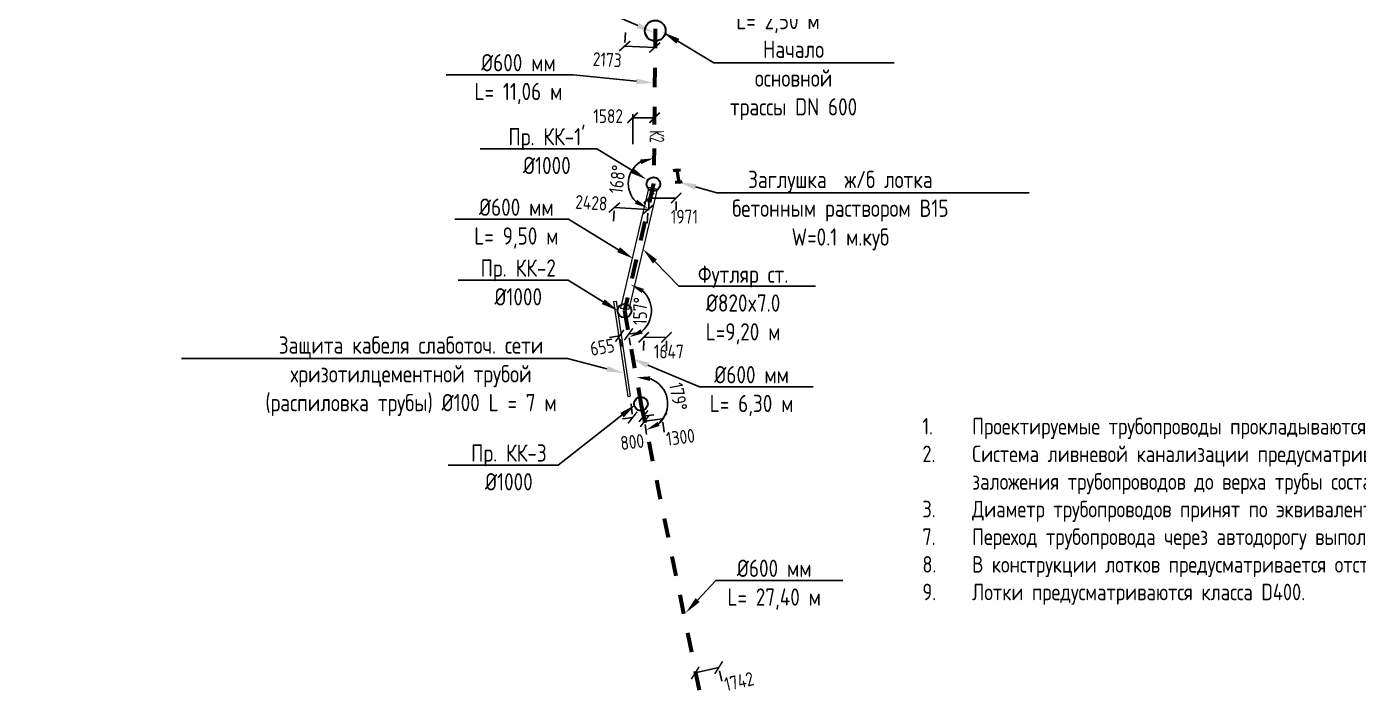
# Model space of a CAD drawing. Header units: millimetres. Extents: x 20530103 to 31271019, y 32092698 to 33532929.
# Drawn here: x 25872750 to 25969099, y 33300070 to 33348712 of the extents above; entities that cross this region are included whole.
import ezdxf
from ezdxf import colors
from ezdxf.entities.mleader import LeaderData, LeaderLine
from ezdxf.math import Vec2, Vec3

# ---------------------------------------------------------------- set-up
doc = ezdxf.new("R2010")
doc.units = ezdxf.units.MM
doc.linetypes.add('Штриховая', pattern=[2822.222233, 1411.111116, -1411.111116])
for name, color, linetype, lineweight in [('Text blocks_Ном._пера__28', 7, 'Continuous', 13), ('ВК_Текст', 7, 'Continuous', 25), ('Колодца К2', 30, 'Continuous', 30), ('Труба К2', 7, 'Continuous', 60)]:
    doc.layers.add(name, color=color, linetype=linetype, lineweight=lineweight)
doc.layers.add('Выноски', color=7, linetype='Continuous')
doc.styles.add('GOST 2.304', font='GOST.TTF')
doc.styles.add('GOST_100', font='cs_gost2304.shx', dxfattribs={"width": 0.7, "height": 300})
doc.styles.get("Standard").update_dxf_attribs({"font": 'arial.ttf'})
doc.dimstyles.new('ISO-25', dxfattribs={"dimtxt": 2.5, "dimasz": 2.5, "dimexe": 1.25, "dimexo": 0.625, "dimtad": 1, "dimtxsty": 'Standard', "dimcen": 2.5, "dimadec": 0, "dimazin": 0, "dimtfac": 1, "dimtmove": 0, "dimatfit": 3, "dimfxl": 1, "dimarcsym": 0})
doc.dimstyles.new('STANDARD$0', dxfattribs={"dimscale": 100, "dimtxt": 2.5, "dimasz": 1, "dimexe": 0.5, "dimexo": 2, "dimgap": 1, "dimtad": 1, "dimdec": 0, "dimzin": 0, "dimdsep": 46, "dimtxsty": 'Standard', "dimblk1": 'OBLIQUE', "dimblk2": 'OBLIQUE', "dimsah": 1, "dimcen": 2, "dimadec": 0, "dimazin": 0, "dimtfac": 1, "dimtdec": 4, "dimtofl": 0, "dimtmove": 2, "dimatfit": 3, "dimldrblk": 'OBLIQUE', "dimfxl": 1, "dimtolj": 1, "dimtzin": 0, "dimarcsym": 0})

# ---------------------------------------------------------------- blocks, each defined once
blk = doc.blocks.new('*U4')
at = {"color": 255}
blk.add_wipeout([(-200, 125), (200, 125), (200, -125), (-200, -125)], dxfattribs=at)
at = {"layer": 'ВК_Текст', "insert": (0, 0), "char_height": 250, "attachment_point": 5, "style": 'GOST_100'}
blk.add_mtext('К2', dxfattribs=at)
blk = doc.blocks.new('*D26')
at = {"color": 0, "lineweight": -2, "transparency": 16777216}
blk.add_arc((25916006, 33328142), 1947, 309.75461, 47.32723, dxfattribs=at)
at = {"color": 0, "transparency": 16777216}
for points in [[(25917247, 33329426), (25917403, 33329721), (25916440, 33330040)], [(25917321, 33326495), (25917180, 33326797), (25916343, 33326225)]]:
    blk.add_solid(points, dxfattribs=at)
at = {"color": 0, "transparency": 16777216, "insert": (25917139, 33328117), "char_height": 1000, "attachment_point": 5, "rotation": 88.69536, "style": 'GOST 2.304'}
blk.add_mtext('157°', dxfattribs=at)
blk = doc.blocks.new('_ArchTick')
at = {"color": 0, "linetype": 'ByBlock', "const_width": 0.15}
blk.add_lwpolyline([(-0.5, -0.5), (0.5, 0.5)], dxfattribs=at)
blk = doc.blocks.new('*D255')
at = {"color": 0, "lineweight": -2, "transparency": 16777216}
for p, q in [((25919041, 33326213), (25917394, 33326219)), ((25917391, 33325251), (25917393, 33325969)), ((25919037, 33325245), (25919040, 33325963))]:
    blk.add_line(p, q, dxfattribs=at)
at = {"color": 0, "lineweight": -2, "transparency": 16777216, "xscale": 750.0000000000001, "yscale": 750.0000000000001, "zscale": 750.0000000000001}
for p, rotation in [((25917394, 33326219), 179.7830547741762), ((25919041, 33326213), 359.7830547741762)]:
    blk.add_blockref('_ArchTick', p, dxfattribs=dict(at, rotation=rotation))
at = {"color": 0, "transparency": 16777216, "insert": (25919210, 33325186), "char_height": 1000, "attachment_point": 5, "rotation": 359.78305, "style": 'GOST 2.304'}
blk.add_mtext('\\A1;1647', dxfattribs=at)
blk = doc.blocks.new('_Oblique')
at = {"color": 0, "linetype": 'ByBlock', "lineweight": -2}
blk.add_line((-0.5, -0.5), (0.5, 0.5), dxfattribs=at)
blk = doc.blocks.new('*D256')
at = {"color": 0, "lineweight": -2, "transparency": 16777216}
for p, q in [((25917468, 33320148), (25918751, 33320318)), ((25917597, 33319175), (25917501, 33319900)), ((25918880, 33319344), (25918784, 33320070))]:
    blk.add_line(p, q, dxfattribs=at)
at = {"color": 0, "lineweight": -2, "transparency": 16777216, "xscale": 750.0000000000001, "yscale": 750.0000000000001, "zscale": 750.0000000000001}
for p, rotation in [((25917468, 33320148), 187.5323693068337), ((25918751, 33320318), 7.532369306833688)]:
    blk.add_blockref('_ArchTick', p, dxfattribs=dict(at, rotation=rotation))
at = {"color": 0, "transparency": 16777216, "insert": (25920055, 33318980), "char_height": 1000, "attachment_point": 5, "rotation": 7.53237, "style": 'GOST 2.304'}
blk.add_mtext('\\A1;1300', dxfattribs=at)
blk = doc.blocks.new('*D257')
at = {"color": 0, "lineweight": -2, "transparency": 16777216}
for p, q in [((25916069, 33348290), (25916033, 33347555)), ((25918191, 33347199), (25916021, 33347306)), ((25918240, 33348183), (25918204, 33347448))]:
    blk.add_line(p, q, dxfattribs=at)
at = {"color": 0, "lineweight": -2, "transparency": 16777216, "xscale": 750.0000000000001, "yscale": 750.0000000000001, "zscale": 750.0000000000001}
for p, rotation in [((25916021, 33347306), 177.1812384227677), ((25918191, 33347199), 357.1812384227678)]:
    blk.add_blockref('_ArchTick', p, dxfattribs=dict(at, rotation=rotation))
at = {"color": 0, "transparency": 16777216, "insert": (25914756, 33346318), "char_height": 1000, "attachment_point": 5, "rotation": 357.18124, "style": 'GOST 2.304'}
blk.add_mtext('\\A1;2173', dxfattribs=at)
blk = doc.blocks.new('*D258')
at = {"color": 0, "lineweight": -2, "transparency": 16777216}
for p, q in [((25915215, 33334625), (25915263, 33335366)), ((25917702, 33335461), (25915278, 33335615)), ((25917639, 33334471), (25917686, 33335212))]:
    blk.add_line(p, q, dxfattribs=at)
at = {"color": 0, "lineweight": -2, "transparency": 16777216, "xscale": 750.0000000000001, "yscale": 750.0000000000001, "zscale": 750.0000000000001}
for p, rotation in [((25915278, 33335615), 176.3644218934198), ((25917702, 33335461), 356.3644218934198)]:
    blk.add_blockref('_ArchTick', p, dxfattribs=dict(at, rotation=rotation))
at = {"color": 0, "transparency": 16777216, "insert": (25913606, 33335955), "char_height": 1000, "attachment_point": 5, "rotation": 356.36442, "style": 'GOST 2.304'}
blk.add_mtext('\\A1;2428', dxfattribs=at)
blk = doc.blocks.new('*D259')
at = {"color": 0, "lineweight": -2, "transparency": 16777216}
for p, q in [((25916477, 33321390), (25916566, 33320656)), ((25917258, 33321484), (25917346, 33320750)), ((25916596, 33320408), (25915851, 33320319)), ((25917376, 33320502), (25918121, 33320592))]:
    blk.add_line(p, q, dxfattribs=at)
at = {"color": 0, "lineweight": -2, "transparency": 16777216, "xscale": 750.0000000000001, "yscale": 750.0000000000001, "zscale": 750.0000000000001}
for p, rotation in [((25916596, 33320408), 6.855179678419312), ((25917376, 33320502), 186.8551796784193)]:
    blk.add_blockref('_ArchTick', p, dxfattribs=dict(at, rotation=rotation))
at = {"color": 0, "transparency": 16777216, "insert": (25916560, 33318637), "char_height": 1000, "attachment_point": 5, "rotation": 6.85518, "style": 'GOST 2.304'}
blk.add_mtext('\\A1;800', dxfattribs=at)
blk = doc.blocks.new('*D260')
at = {"color": 0, "lineweight": -2, "transparency": 16777216}
for p, q in [((25921121, 33301911), (25922819, 33302299)), ((25923042, 33301324), (25922875, 33302055)), ((25921344, 33300936), (25921177, 33301667))]:
    blk.add_line(p, q, dxfattribs=at)
at = {"color": 0, "lineweight": -2, "transparency": 16777216, "xscale": 750.0000000000001, "yscale": 750.0000000000001, "zscale": 750.0000000000001}
for p, rotation in [((25921121, 33301911), 192.8730877224543), ((25922819, 33302299), 12.87308772245434)]:
    blk.add_blockref('_ArchTick', p, dxfattribs=dict(at, rotation=rotation))
at = {"color": 0, "transparency": 16777216, "insert": (25924291, 33301294), "char_height": 1000, "attachment_point": 5, "rotation": 12.87309, "style": 'GOST 2.304'}
blk.add_mtext('\\A1;1742', dxfattribs=at)
blk = doc.blocks.new('*D267')
at = {"color": 0, "lineweight": -2, "transparency": 16777216}
blk.add_arc((25917192, 33321403), 1938, 311.37484, 70.08371, dxfattribs=at)
at = {"color": 0, "transparency": 16777216}
for points in [[(25917838, 33323059), (25917867, 33323391), (25916856, 33323311)], [(25918548, 33319799), (25918399, 33320097), (25917578, 33319503)]]:
    blk.add_solid(points, dxfattribs=at)
at = {"color": 0, "transparency": 16777216, "insert": (25919895, 33321915), "char_height": 1000, "attachment_point": 5, "rotation": 280.72928, "style": 'GOST 2.304'}
blk.add_mtext('179°', dxfattribs=at)
blk = doc.blocks.new('*D268')
at = {"color": 0, "lineweight": -2, "transparency": 16777216}
blk.add_arc((25922658, 33294473), 2330, 126.25731, 249.91351, dxfattribs=at)
at = {"color": 0, "transparency": 16777216}
for points in [[(25921212, 33296504), (25921347, 33296199), (25922194, 33296756)], [(25921880, 33292450), (25921835, 33292119), (25922849, 33292151)]]:
    blk.add_solid(points, dxfattribs=at)
at = {"color": 0, "transparency": 16777216, "insert": (25921156, 33294259), "char_height": 1000, "attachment_point": 5, "rotation": 278.08541, "style": 'GOST 2.304'}
blk.add_mtext('173°', dxfattribs=at)
blk = doc.blocks.new('*D275')
at = {"color": 0, "lineweight": -2, "transparency": 16777216}
for p, q in [((25917770, 33336297), (25919741, 33336297)), ((25917770, 33335413), (25917770, 33336047)), ((25919741, 33335408), (25919741, 33336047))]:
    blk.add_line(p, q, dxfattribs=at)
at = {"color": 0, "lineweight": -2, "transparency": 16777216, "xscale": 750.0000000000001, "yscale": 750.0000000000001, "zscale": 750.0000000000001, "rotation": 180}
blk.add_blockref('_ArchTick', (25917770, 33336297), dxfattribs=at)
at = {"color": 0, "lineweight": -2, "transparency": 16777216, "xscale": 750.0000000000001, "yscale": 750.0000000000001, "zscale": 750.0000000000001}
blk.add_blockref('_ArchTick', (25919741, 33336297), dxfattribs=at)
at = {"color": 0, "transparency": 16777216, "insert": (25920335, 33334950), "char_height": 1000, "attachment_point": 5, "style": 'GOST 2.304'}
blk.add_mtext('\\A1;1971', dxfattribs=at)
blk = doc.blocks.new('*D276')
at = {"color": 0, "lineweight": -2, "transparency": 16777216}
for p, q in [((25918177, 33342512), (25918177, 33341864)), ((25916596, 33340196), (25916596, 33342364)), ((25916596, 33342114), (25918177, 33342114))]:
    blk.add_line(p, q, dxfattribs=at)
at = {"color": 0, "lineweight": -2, "transparency": 16777216, "xscale": 750.0000000000001, "yscale": 750.0000000000001, "zscale": 750.0000000000001, "rotation": 180}
blk.add_blockref('_ArchTick', (25916596, 33342114), dxfattribs=at)
at = {"color": 0, "lineweight": -2, "transparency": 16777216, "xscale": 750.0000000000001, "yscale": 750.0000000000001, "zscale": 750.0000000000001}
blk.add_blockref('_ArchTick', (25918177, 33342114), dxfattribs=at)
at = {"color": 0, "transparency": 16777216, "insert": (25914819, 33342229), "char_height": 1000, "attachment_point": 5, "style": 'GOST 2.304'}
blk.add_mtext('\\A1;1582', dxfattribs=at)
blk = doc.blocks.new('*D277')
at = {"color": 0, "lineweight": -2, "transparency": 16777216}
blk.add_arc((25918115, 33337348), 1837, 121.01486, 225.49881, dxfattribs=at)
at = {"color": 0, "transparency": 16777216}
for points in [[(25917125, 33339082), (25917212, 33338761), (25918133, 33339184)], [(25916907, 33336184), (25916747, 33335891), (25917705, 33335557)]]:
    blk.add_solid(points, dxfattribs=at)
at = {"color": 0, "transparency": 16777216, "insert": (25915484, 33337659), "char_height": 1000, "attachment_point": 5, "rotation": 83.25684, "style": 'GOST 2.304'}
blk.add_mtext('168°', dxfattribs=at)
blk = doc.blocks.new('*D279')
at = {"color": 0, "lineweight": -2, "transparency": 16777216}
for p, q in [((25915653, 33326326), (25914913, 33326202)), ((25915784, 33325547), (25915694, 33326079)), ((25916299, 33326434), (25917039, 33326558)), ((25916430, 33325655), (25916340, 33326188))]:
    blk.add_line(p, q, dxfattribs=at)
at = {"color": 0, "lineweight": -2, "transparency": 16777216, "xscale": 750.0000000000001, "yscale": 750.0000000000001, "zscale": 750.0000000000001}
for p, rotation in [((25915653, 33326326), 9.53081107803106), ((25916299, 33326434), 189.5308110780311)]:
    blk.add_blockref('_ArchTick', p, dxfattribs=dict(at, rotation=rotation))
at = {"color": 0, "transparency": 16777216, "insert": (25914398, 33325508), "char_height": 1000, "attachment_point": 5, "rotation": 9.53081, "style": 'GOST 2.304'}
blk.add_mtext('\\A1;655', dxfattribs=at)

msp = doc.modelspace()

# ---------------------------------------------------------------- linework, layer by layer
at = {"color": 18, "lineweight": 50, "true_color": 0x000000}
for p, q in [((25919794.6607, 33338306.9292), (25919532.9818, 33338267.3475)), ((25919794.6607, 33338306.9292), (25920056.3397, 33338346.5108)), ((25919794.6607, 33338306.9292), (25919923.5587, 33337454.7698)), ((25919923.5587, 33337454.7698), (25919661.8797, 33337415.1882)), ((25919923.5587, 33337454.7698), (25920185.2377, 33337494.3515))]:
    msp.add_line(p, q, dxfattribs=at)
at = {"color": 6, "lineweight": 20}
for p, q in [((25917758.9405, 33337087.6528), (25915709.7853, 33328327.0838)), ((25918364.5689, 33336951.4131), (25916326.6578, 33328257.6907)), ((25917758.9405, 33337087.6528), (25918364.5689, 33336951.4131)), ((25915218.8634, 33328808.1789), (25915397.3857, 33328839.5323)), ((25915218.8634, 33328808.1789), (25916245.6431, 33321931.5291)), ((25915397.3857, 33328839.5323), (25916424.1655, 33321962.8825)), ((25915709.7853, 33328327.0838), (25916326.6578, 33328257.6907)), ((25916245.6431, 33321931.5291), (25916424.1655, 33321962.8825))]:
    msp.add_line(p, q, dxfattribs=at)
at = {"layer": 'Колодца К2'}
for centre, radius in [((25918230.7849, 33348410.8914), 750), ((25918095.1256, 33337308.1892), 500), ((25916005.6867, 33328142.442), 500), ((25917192.4654, 33321402.5038), 500)]:
    msp.add_circle(centre, radius, dxfattribs=at)
at = {"layer": 'Труба К2', "linetype": 'Штриховая'}
msp.add_lwpolyline([(25918228.5269, 33348557.2303), (25918114.6945, 33337347.5166), (25916005.6867, 33328142.442), (25917192.4654, 33321402.5038), (25922657.7862, 33294472.7016), (25923978.596, 33278402.6815), (25929619.0994, 33236087.6582)], dxfattribs=at)

# ---------------------------------------------------------------- texts
at = {"layer": 'Text blocks_Ном._пера__28', "insert": (25936357.1302, 33320377.7205), "char_height": 1200, "attachment_point": 1, "style": 'GOST 2.304'}
msp.add_mtext_dynamic_manual_height_columns('\\pi-3600,l4800,t4800;1.^IПроектируемые трубопроводы прокладываются по существующей трассировке.\\P2.^IСистема ливневой канализации предусматривается из двухслойных гофрированных полипропиленовых труб; минимальная глубина заложения трубопроводов до верха трубы составляет 1 м.\\P3.^IДиаметр трубопроводов принят по эквивалентному диаметру существующих эксплуатируемых лотков и труб.\\P7.^IПереход трубопровода через автодорогу выполняется в стальном футляре по ГОСТ 10704-91 с внутренней и наружной антикоррозионной защитой.\\P8.^IВ конструкции лотков предусматривается отстойная часть.\\P9.^IЛотки предусматриваются класса D400.', width=93446.891347, gutter_width=12.5, heights=[0], dxfattribs=at)

# ---------------------------------------------------------------- dimensions: what is measured, and where the dimension line sits
for base, p1, p2, angle, picture, middle in [((25916020.9653, 33347305.6038), (25918190.5946, 33347184.622), (25916020.27, 33347291.481), 177.181238423, '*D257', (25914756.2638, 33346317.9473)), ((25915278.392, 33335615.3702), (25917702.3144, 33335469.0236), (25915278.8771, 33335623.0042), 176.364421893, '*D258', (25913606.0475, 33335955.1946)), ((25916299.0227, 33326434.2236), (25915617.9704, 33326533.019), (25916264.2184, 33326641.5211), 9.530811078, '*D279', (25914397.6689, 33325508.3114)), ((25917394.2649, 33326218.7774), (25919041.2144, 33326244.7821), (25917394.387, 33326251.0177), 179.783054774, '*D255', (25919209.5982, 33325186.451)), ((25922819.176, 33302298.7245), (25921121.2562, 33301910.6882), (25922819.176, 33302298.7245), 12.873087722, '*D260', (25924290.8087, 33301293.779))]:
    dim = msp.add_linear_dim(base=base, p1=p1, p2=p2, angle=angle, dimstyle='STANDARD$0', override={"dimscale": 500, "dimtxt": 2, "dimasz": 1.5, "dimtxsty": 'GOST 2.304', "dimblk1": 'ArchTick', "dimblk2": 'ArchTick'})
    dim.commit()
    dim.dimension.update_dxf_attribs({"geometry": picture, "text_midpoint": middle, "dimtype": 161})
dim = msp.add_angular_dim_2l(base=(25917730.0319, 33327239.2919), line1=((25916005.6867, 33328142.442), (25917192.4654, 33321402.5038)), line2=((25918114.6945, 33337347.5166), (25916005.6867, 33328142.442)), dimstyle='ISO-25', override={"dimscale": 500, "dimtxt": 2, "dimasz": 2, "dimtxsty": 'GOST 2.304'})
dim.commit()
dim.dimension.update_dxf_attribs({"geometry": '*D26', "text_midpoint": (25917951.7294, 33328098.1225), "dimtype": 162})
dim = msp.add_linear_dim(base=(25919740.6162, 33336297.0031), p1=(25917769.7503, 33336413.3118), p2=(25919740.6162, 33336407.5374), dimstyle='STANDARD$0', override={"dimscale": 500, "dimtxt": 2, "dimasz": 1.5, "dimtxsty": 'GOST 2.304', "dimblk1": 'ArchTick', "dimblk2": 'ArchTick'})
dim.commit()
dim.dimension.update_dxf_attribs({"geometry": '*D275', "text_midpoint": (25920334.889, 33334949.6804), "dimtype": 160})
for base, line1, line2, picture, middle in [((25919024.6231, 33320770.8155), ((25917192.4654, 33321402.5038), (25922657.7862, 33294472.7016)), ((25916005.6867, 33328142.442), (25917192.4654, 33321402.5038)), '*D267', (25919894.8775, 33321914.5602)), ((25920479.6, 33295299.4932), ((25922657.7862, 33294472.7016), (25923978.596, 33278402.6815)), ((25917192.4654, 33321402.5038), (25922657.7862, 33294472.7016)), '*D268', (25921155.5453, 33294259.2913))]:
    dim = msp.add_angular_dim_2l(base=base, line1=line1, line2=line2, dimstyle='ISO-25', override={"dimscale": 500, "dimtxt": 2, "dimasz": 2, "dimtxsty": 'GOST 2.304'})
    dim.commit()
    dim.dimension.update_dxf_attribs({"geometry": picture, "text_midpoint": middle})
for base, p1, p2, angle, text, picture, middle in [((25916595.5797, 33320408.1792), (25917377.3638, 33320491.436), (25916596.8512, 33320397.6031), 186.855179679, '800', '*D259', (25916560.1949, 33318637.1995)), ((25918751.1443, 33320317.7369), (25917465.6294, 33320166.0337), (25918748.7692, 33320335.6998), 7.532369307, '1300', '*D256', (25920055.1117, 33318980.277))]:
    dim = msp.add_linear_dim(base=base, p1=p1, p2=p2, angle=angle, text=text, dimstyle='STANDARD$0', override={"dimscale": 500, "dimtxt": 2, "dimasz": 1.5, "dimtxsty": 'GOST 2.304', "dimblk1": 'ArchTick', "dimblk2": 'ArchTick'})
    dim.commit()
    dim.dimension.update_dxf_attribs({"geometry": picture, "text_midpoint": middle, "dimtype": 161})

# ---------------------------------------------------------------- leaders
at = {"layer": 'Выноски', "color": 0, "lineweight": -2}
ml = msp.add_multileader_mtext('Standard', dxfattribs=at)
ml.set_content('{\\C0;Пр. КК-1\\P%%C1500}', color=5, style='GOST 2.304')
ml.set_leader_properties(lineweight=-3)
ml.build(insert=Vec2(0, 0))
ml.multileader.update_dxf_attribs({"text_left_attachment_type": 6, "text_right_attachment_type": 6, "dogleg_length": 1, "arrow_head_size": 1250, "scale": 500})
ctx = ml.context
ctx.base_point, ctx.scale, ctx.char_height, ctx.arrow_head_size, ctx.landing_gap_size, ctx.plane_origin = Vec3(25903665.4309, 33351584.8775, 4288), 500, 1250, 1250, 900, Vec3(25918749.2491, 33332975.7462, 4288)
ctx.left_attachment, ctx.right_attachment, ctx.text_align_type = 6, 6, 1
notes = []
notes.append((ctx, [(1, (1, 1, 0), (25910541.1543, 33351584.8775, 4288), (-1, 0), 99.8478, [(1, [(25918107.0044, 33348282.9615, 4288)], 0, [])])]))
ctx.mtext.insert, ctx.mtext.alignment, ctx.mtext.flow_direction = Vec3(25907053.3688, 33353084.8775, 4288), 2, 5
ml = msp.add_multileader_mtext('Standard', dxfattribs=at)
ml.set_content('{\\C0;ДПЛ-1\\P%%C500, L=6,00 м}', color=5, style='GOST 2.304')
ml.set_leader_properties(lineweight=-3)
ml.build(insert=Vec2(0, 0))
ml.multileader.update_dxf_attribs({"text_left_attachment_type": 6, "text_right_attachment_type": 6, "dogleg_length": 1, "arrow_head_size": 1250, "scale": 500})
ctx = ml.context
ctx.base_point, ctx.scale, ctx.char_height, ctx.arrow_head_size, ctx.landing_gap_size, ctx.plane_origin = Vec3(25934694.5325, 33352025.2464, 142483.6438), 500, 1250, 1250, 900, Vec3(25908662.4518, 33336429.3297, 142483.6438)
ctx.left_attachment, ctx.right_attachment, ctx.text_align_type = 6, 6, 1
notes.append((ctx, [(0, (1, 1, 0), (25934594.6847, 33352025.2464, 142483.6438), (1, 0), 99.8478, [(1, [(25923172.9963, 33352961.0947, 142483.6438)], 0, [])])]))
ctx.mtext.insert, ctx.mtext.alignment, ctx.mtext.flow_direction = Vec3(25940123.6604, 33353525.2464, 142483.6438), 2, 5
ml = msp.add_multileader_mtext('Standard', dxfattribs=at)
ml.set_content('{\\C0;Заглушка  ж/б лотка\\Pбетонным раствором B15\\PW=0.1 м.куб}', color=5, style='GOST 2.304')
ml.set_leader_properties(lineweight=-3)
ml.build(insert=Vec2(0, 0))
ml.multileader.update_dxf_attribs({"text_left_attachment_type": 6, "text_right_attachment_type": 6, "dogleg_length": 1, "arrow_head_size": 1250, "scale": 500})
ctx = ml.context
ctx.base_point, ctx.scale, ctx.char_height, ctx.arrow_head_size, ctx.landing_gap_size, ctx.plane_origin = Vec3(25922795.5182, 33336665.2735), 500, 1250, 1250, 900, Vec3(25919704.0298, 33315500.3484)
ctx.left_attachment, ctx.right_attachment, ctx.text_align_type = 6, 6, 1
notes.append((ctx, [(0, (1, 1, 0), (25922695.6704, 33336665.2735), (1, 0), 99.8478, [(1, [(25919931.5404, 33337455.4633)], 0, [])])]))
ctx.mtext.insert, ctx.mtext.alignment, ctx.mtext.flow_direction = Vec3(25931623.0557, 33338271.7781), 2, 5
ml = msp.add_multileader_mtext('Standard', dxfattribs=at)
ml.set_content('{\\C0;%%C600 мм\\PL= 9,50 м}', color=5, style='GOST 2.304')
ml.set_leader_properties(lineweight=-3)
ml.build(insert=Vec2(0, 0))
ml.multileader.update_dxf_attribs({"text_left_attachment_type": 6, "text_right_attachment_type": 6, "dogleg_length": 1, "arrow_head_size": 1250, "scale": 500})
ctx = ml.context
ctx.base_point, ctx.scale, ctx.char_height, ctx.arrow_head_size, ctx.landing_gap_size, ctx.plane_origin = Vec3(25904513.1275, 33334760.5945), 500, 1250, 1250, 900, Vec3(25903726.626, 33313842.4335)
ctx.left_attachment, ctx.right_attachment, ctx.text_align_type = 6, 6, 1
notes.append((ctx, [(1, (1, 1, 0), (25911948.6895, 33334760.5945), (-1, 0), 99.8478, [(1, [(25916643.75, 33331910.5261)], 0, [])])]))
ctx.mtext.insert, ctx.mtext.alignment, ctx.mtext.flow_direction = Vec3(25908180.9846, 33336260.5945), 2, 5
ml = msp.add_multileader_mtext('Standard', dxfattribs=at)
ml.set_content('{\\C0;Пр. КК-2\\P%%C1000}', color=5, style='GOST 2.304')
ml.set_leader_properties(lineweight=-3)
ml.build(insert=Vec2(0, 0))
ml.multileader.update_dxf_attribs({"text_left_attachment_type": 6, "text_right_attachment_type": 6, "dogleg_length": 1, "arrow_head_size": 1250, "scale": 500})
ctx = ml.context
ctx.base_point, ctx.scale, ctx.char_height, ctx.arrow_head_size, ctx.landing_gap_size, ctx.plane_origin = Vec3(25904810.455, 33330356.3634, 4288), 500, 1250, 1250, 900, Vec3(25917512.1011, 33312721.7345, 4288)
ctx.left_attachment, ctx.right_attachment, ctx.text_align_type = 6, 6, 1
notes.append((ctx, [(1, (1, 1, 0), (25911940.6599, 33330356.3634, 4288), (-1, 0), 99.8478, [(1, [(25915531.7652, 33328139.0247, 4288)], 0, [])])]))
ctx.mtext.insert, ctx.mtext.alignment, ctx.mtext.flow_direction = Vec3(25908315.2761, 33331856.3634, 4288), 2, 5
ml = msp.add_multileader_mtext('Standard', dxfattribs=at)
ml.set_content('{\\C0;Футляр ст.\\P%%C820x7.0\\PL=9,20 м}', color=5, style='GOST 2.304')
ml.set_leader_properties(lineweight=-3)
ml.build(insert=Vec2(0, 0))
ml.multileader.update_dxf_attribs({"text_left_attachment_type": 6, "text_right_attachment_type": 6, "dogleg_length": 1, "arrow_head_size": 1250, "scale": 500})
ctx = ml.context
ctx.base_point, ctx.scale, ctx.char_height, ctx.arrow_head_size, ctx.landing_gap_size, ctx.plane_origin = Vec3(25920024.8484, 33329906.7184), 500, 1250, 1250, 900, Vec3(25918193.557, 33310728.6138)
ctx.left_attachment, ctx.right_attachment, ctx.text_align_type = 6, 6, 1
notes.append((ctx, [(0, (1, 1, 0), (25919925.0007, 33329906.7184), (1, 0), 99.8478, [(1, [(25917345.6134, 33332604.5519)], 0, [])])]))
ctx.mtext.insert, ctx.mtext.alignment, ctx.mtext.flow_direction = Vec3(25924586.0091, 33331406.7184), 2, 5
ml = msp.add_multileader_mtext('Standard', dxfattribs=at)
ml.set_content('{\\C0;Защита кабеля слаботоч. сети \\Pхризотилцементной трубой\\P(распиловка трубы) %%C100 L = 7 м}', color=5, style='GOST 2.304')
ml.set_leader_properties(lineweight=-3)
ml.build(insert=Vec2(0, 0))
ml.multileader.update_dxf_attribs({"text_left_attachment_type": 6, "text_right_attachment_type": 6, "dogleg_length": 1, "arrow_head_size": 1250, "scale": 500})
ctx = ml.context
ctx.base_point, ctx.scale, ctx.char_height, ctx.arrow_head_size, ctx.landing_gap_size, ctx.plane_origin = Vec3(25889344.4043, 33324671.7556, 4288), 500, 1250, 1250, 900, Vec3(25917448.7289, 33307037.1268, 4288)
ctx.left_attachment, ctx.right_attachment, ctx.text_align_type = 6, 6, 1
notes.append((ctx, [(1, (1, 1, 0), (25911877.2877, 33324671.7556, 4288), (-1, 0), 99.8478, [(1, [(25915946.1036, 33323629.3678, 4288)], 0, [])])]))
ctx.mtext.insert, ctx.mtext.width, ctx.mtext.alignment, ctx.mtext.flow_direction = Vec3(25900560.9221, 33326278.0056, 4288), 21481.832447, 2, 5
ml = msp.add_multileader_mtext('Standard', dxfattribs=at)
ml.set_content('{\\C0;%%C600 мм\\PL= 6,30 м}', color=5, style='GOST 2.304')
ml.set_leader_properties(lineweight=-3)
ml.build(insert=Vec2(0, 0))
ml.multileader.update_dxf_attribs({"text_left_attachment_type": 6, "text_right_attachment_type": 6, "dogleg_length": 1, "arrow_head_size": 1250, "scale": 500})
ctx = ml.context
ctx.base_point, ctx.scale, ctx.char_height, ctx.arrow_head_size, ctx.landing_gap_size, ctx.plane_origin = Vec3(25921534.9965, 33322632.8496), 500, 1250, 1250, 900, Vec3(25904019.4999, 33305319.4212)
ctx.left_attachment, ctx.right_attachment, ctx.text_align_type = 6, 6, 1
notes.append((ctx, [(0, (1, 1, 0), (25921435.1487, 33322632.8496), (1, 0), 99.8478, [(1, [(25916539.5103, 33324678.7955)], 0, [])])]))
ctx.mtext.insert, ctx.mtext.alignment, ctx.mtext.flow_direction = Vec3(25925202.8536, 33324132.8496), 2, 5
ml = msp.add_multileader_mtext('Standard', dxfattribs=at)
ml.set_content('{\\C0;Пр. КК-3\\P%%C1000}', color=5, style='GOST 2.304')
ml.set_leader_properties(lineweight=-3)
ml.build(insert=Vec2(0, 0))
ml.multileader.update_dxf_attribs({"text_left_attachment_type": 6, "text_right_attachment_type": 6, "dogleg_length": 1, "arrow_head_size": 1250, "scale": 500})
ctx = ml.context
ctx.base_point, ctx.scale, ctx.char_height, ctx.arrow_head_size, ctx.landing_gap_size, ctx.plane_origin = Vec3(25904162.5945, 33316962.6666), 500, 1250, 1250, 900, Vec3(25918943.5632, 33304515.4163)
ctx.left_attachment, ctx.right_attachment, ctx.text_align_type = 6, 6, 1
notes.append((ctx, [(1, (1, 1, 0), (25911217.0169, 33316962.6666), (-1, 0), 99.8478, [(1, [(25916802.9197, 33321346.5906)], 0, [])])]))
ctx.mtext.insert, ctx.mtext.alignment, ctx.mtext.flow_direction = Vec3(25907639.8818, 33318462.6666), 2, 5
ml = msp.add_multileader_mtext('Standard', dxfattribs=at)
ml.set_content('{\\C0;%%C600 мм\\PL= 27,40 м}', color=5, style='GOST 2.304')
ml.set_leader_properties(lineweight=-3)
ml.build(insert=Vec2(0, 0))
ml.multileader.update_dxf_attribs({"text_left_attachment_type": 6, "text_right_attachment_type": 6, "dogleg_length": 1, "arrow_head_size": 1250, "scale": 500})
ctx = ml.context
ctx.base_point, ctx.scale, ctx.char_height, ctx.arrow_head_size, ctx.landing_gap_size, ctx.plane_origin = Vec3(25922721.8794, 33308616.1332), 500, 1250, 1250, 900, Vec3(25906853.8347, 33287492.5142)
ctx.left_attachment, ctx.right_attachment, ctx.text_align_type = 6, 6, 1
notes.append((ctx, [(0, (1, 1, 0), (25922622.0317, 33308616.1332), (1, 0), 99.8478, [(1, [(25920444.8606, 33306270.6807)], 0, [])])]))
ctx.mtext.insert, ctx.mtext.alignment, ctx.mtext.flow_direction = Vec3(25926836.1652, 33310116.1332), 2, 5
for ctx, leaders in notes:
    for number, flags, end, landing, length, lines in leaders:
        leader = LeaderData()
        leader.index, (leader.has_last_leader_line, leader.has_dogleg_vector, leader.attachment_direction) = number, flags
        leader.last_leader_point, leader.dogleg_vector, leader.dogleg_length = Vec3(end), Vec3(landing), length
        for number, points, colour, breaks in lines:
            line = LeaderLine()
            line.index, line.vertices, line.color, line.breaks = number, Vec3.list(points), colors.encode_raw_color(colour), breaks
            leader.lines.append(line)
        ctx.leaders.append(leader)

# ---------------------------------------------------------------- next in the draw order: block references
at = {"layer": 'ВК_Текст', "xscale": 4.266666666666672, "yscale": 4.266666666666672, "zscale": 4.266666666666672, "rotation": 270.8663828982721}
msp.add_blockref('*U4', (25918348.728, 33340761.8391), dxfattribs=at)

# ---------------------------------------------------------------- next in the draw order: dimensions: what is measured, and where the dimension line sits
dim = msp.add_angular_dim_2l(base=(25916604.6069, 33338392.7367), line1=((25918114.6945, 33337347.5166), (25916005.6867, 33328142.442)), line2=((25918228.5269, 33348557.2303), (25918114.6945, 33337347.5166)), dimstyle='ISO-25', override={"dimscale": 500, "dimtxt": 2, "dimasz": 2, "dimtxsty": 'GOST 2.304'})
dim.commit()
dim.dimension.update_dxf_attribs({"geometry": '*D277', "text_midpoint": (25915483.9873, 33337658.563)})
dim = msp.add_linear_dim(base=(25918177.2889, 33342113.5166), p1=(25916595.6945, 33339195.5166, 4242), p2=(25918177.2889, 33343511.5376), dimstyle='STANDARD$0', override={"dimscale": 500, "dimtxt": 2, "dimasz": 1.5, "dimtxsty": 'GOST 2.304', "dimblk1": 'ArchTick', "dimblk2": 'ArchTick'})
dim.commit()
dim.dimension.update_dxf_attribs({"geometry": '*D276', "text_midpoint": (25914818.7106, 33342229.4557), "dimtype": 160})

# ---------------------------------------------------------------- next in the draw order: leaders
at = {"layer": 'Выноски', "color": 0, "lineweight": -2}
ml = msp.add_multileader_mtext('Standard', dxfattribs=at)
ml.set_content('{\\C0;%%C500 мм\\PL= 2,50 м}', color=5, style='GOST 2.304')
ml.set_leader_properties(lineweight=-3)
ml.build(insert=Vec2(0, 0))
ml.multileader.update_dxf_attribs({"text_left_attachment_type": 6, "text_right_attachment_type": 6, "dogleg_length": 1, "arrow_head_size": 1250, "scale": 500})
ctx = ml.context
ctx.base_point, ctx.scale, ctx.char_height, ctx.arrow_head_size, ctx.landing_gap_size, ctx.plane_origin = Vec3(25923465.3068, 33350360.6991), 500, 1250, 1250, 900, Vec3(25923520.8609, 33329442.5381)
ctx.left_attachment, ctx.right_attachment, ctx.text_align_type = 6, 6, 1
notes = []
notes.append((ctx, [(0, (1, 1, 0), (25923365.4591, 33350360.6991), (1, 0), 99.8478, [(1, [(25919112.5065, 33350120.2635)], 0, [])])]))
ctx.mtext.insert, ctx.mtext.alignment, ctx.mtext.flow_direction = Vec3(25927107.4441, 33351860.6991), 2, 5
ml = msp.add_multileader_mtext('Standard', dxfattribs=at)
ml.set_content('{\\C0;Начало\\Pосновной \\Pтрассы DN 600}', color=5, style='GOST 2.304')
ml.set_leader_properties(lineweight=-3)
ml.build(insert=Vec2(0, 0))
ml.multileader.update_dxf_attribs({"text_left_attachment_type": 6, "text_right_attachment_type": 6, "dogleg_length": 1, "arrow_head_size": 1250, "scale": 500})
ctx = ml.context
ctx.base_point, ctx.scale, ctx.char_height, ctx.arrow_head_size, ctx.landing_gap_size, ctx.plane_origin = Vec3(25922557.5012, 33346089.6366, 4288), 500, 1250, 1250, 900, Vec3(25938648.9576, 33328834.1771, 4288)
ctx.left_attachment, ctx.right_attachment, ctx.text_align_type = 6, 6, 1
notes.append((ctx, [(0, (1, 1, 0), (25922457.6534, 33346089.6366, 4288), (1, 0), 99.8478, [(1, [(25918797.7892, 33348297.8304, 4288)], 0, [])])]))
ctx.mtext.insert, ctx.mtext.alignment, ctx.mtext.flow_direction = Vec3(25928234.7333, 33347695.8866, 4288), 2, 5
ml = msp.add_multileader_mtext('Standard', dxfattribs=at)
ml.set_content('{\\C0;%%C600 мм\\PL= 11,06 м}', color=5, style='GOST 2.304')
ml.set_leader_properties(lineweight=-3)
ml.build(insert=Vec2(0, 0))
ml.multileader.update_dxf_attribs({"text_left_attachment_type": 6, "text_right_attachment_type": 6, "dogleg_length": 1, "arrow_head_size": 1250, "scale": 500})
ctx = ml.context
ctx.base_point, ctx.scale, ctx.char_height, ctx.arrow_head_size, ctx.landing_gap_size, ctx.plane_origin = Vec3(25904486.0897, 33345224.5382), 500, 1250, 1250, 900, Vec3(25904056.731, 33324306.3772)
ctx.left_attachment, ctx.right_attachment, ctx.text_align_type = 6, 6, 1
notes.append((ctx, [(1, (1, 1, 0), (25912278.7946, 33345224.5382), (-1, 0), 99.8478, [(1, [(25918107.537, 33344627.2682)], 0, [])])]))
ctx.mtext.insert, ctx.mtext.alignment, ctx.mtext.flow_direction = Vec3(25908332.5183, 33346724.5382), 2, 5
ml = msp.add_multileader_mtext('Standard', dxfattribs=at)
ml.set_content("{\\C0;Пр. КК-1'\\P%%C1000}", color=5, style='GOST 2.304')
ml.set_leader_properties(lineweight=-3)
ml.build(insert=Vec2(0, 0))
ml.multileader.update_dxf_attribs({"text_left_attachment_type": 6, "text_right_attachment_type": 6, "dogleg_length": 1, "arrow_head_size": 1250, "scale": 500})
ctx = ml.context
ctx.base_point, ctx.scale, ctx.char_height, ctx.arrow_head_size, ctx.landing_gap_size, ctx.plane_origin = Vec3(25906877.075, 33339867.3189, 4288), 500, 1250, 1250, 900, Vec3(25919571.5782, 33322232.69, 4288)
ctx.left_attachment, ctx.right_attachment, ctx.text_align_type = 6, 6, 1
notes.append((ctx, [(1, (1, 1, 0), (25914000.1371, 33339867.3189, 4288), (-1, 0), 99.8478, [(1, [(25917591.2423, 33337649.9803, 4288)], 0, [])])]))
ctx.mtext.insert, ctx.mtext.alignment, ctx.mtext.flow_direction = Vec3(25910388.6821, 33341367.3189, 4288), 2, 5
for ctx, leaders in notes:
    for number, flags, end, landing, length, lines in leaders:
        leader = LeaderData()
        leader.index, (leader.has_last_leader_line, leader.has_dogleg_vector, leader.attachment_direction) = number, flags
        leader.last_leader_point, leader.dogleg_vector, leader.dogleg_length = Vec3(end), Vec3(landing), length
        for number, points, colour, breaks in lines:
            line = LeaderLine()
            line.index, line.vertices, line.color, line.breaks = number, Vec3.list(points), colors.encode_raw_color(colour), breaks
            leader.lines.append(line)
        ctx.leaders.append(leader)

doc.saveas('drawing.dxf')
